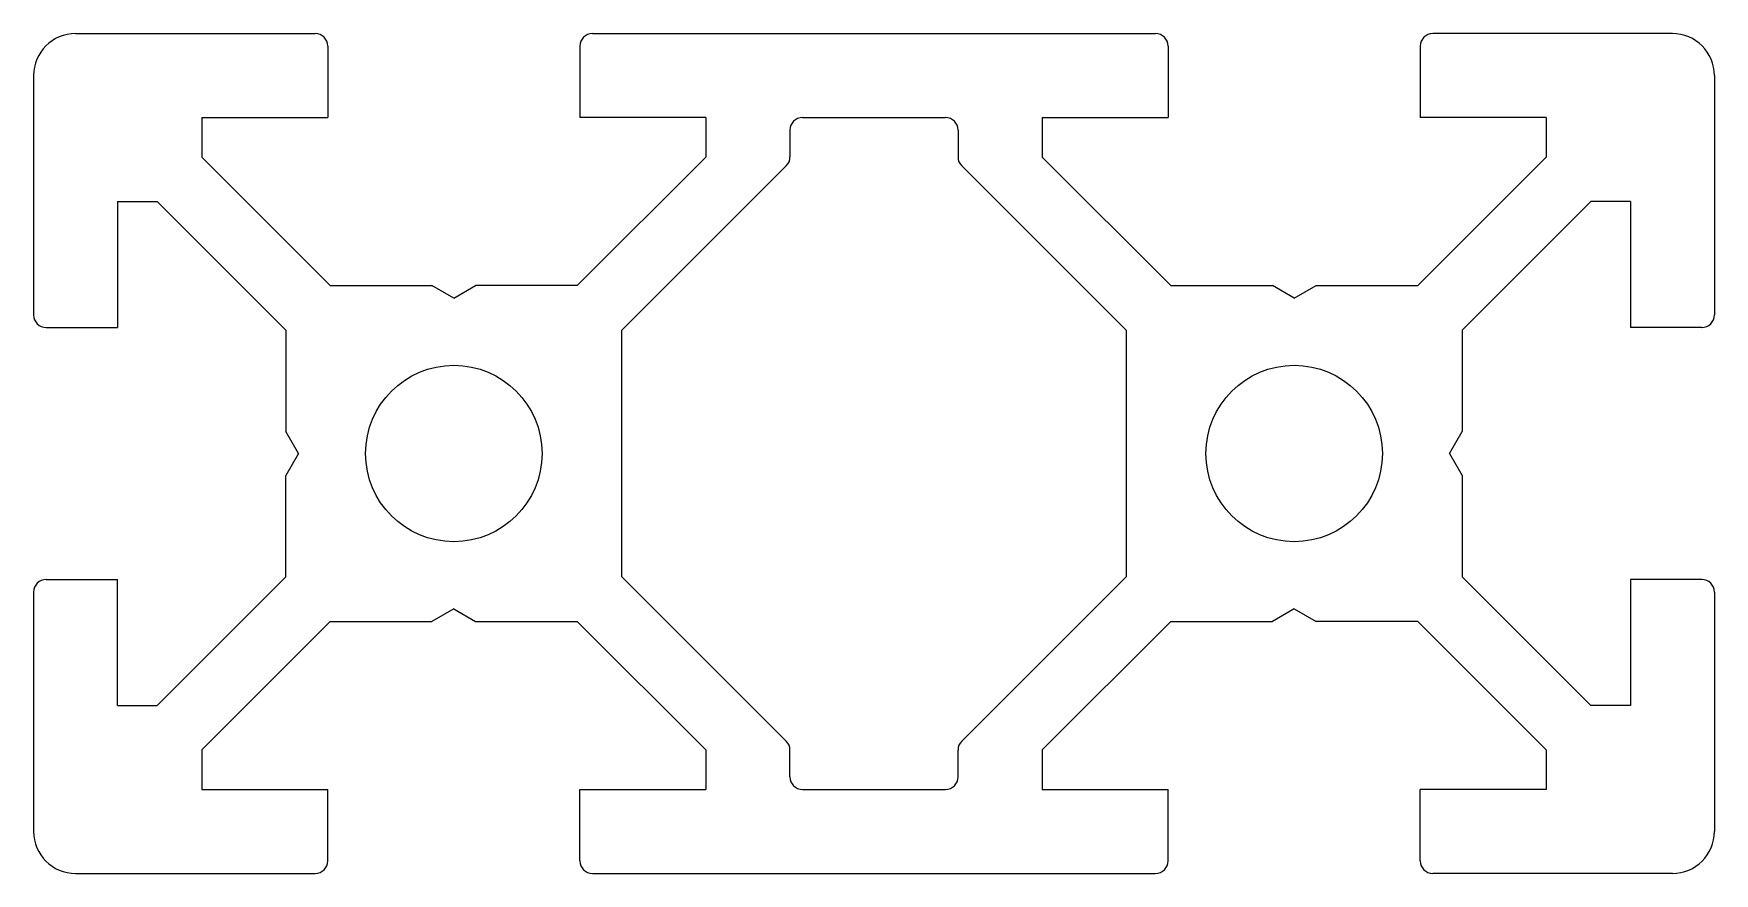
# Model space of a CAD drawing. Header units: millimetres. Extents: x -20 to 20, y -10 to 10.
import ezdxf

# ---------------------------------------------------------------- set-up
doc = ezdxf.new("R2010")
doc.units = ezdxf.units.MM
doc.layers.get('0').update_dxf_attribs({"linetype": 'CONTINUOUS'})

msp = doc.modelspace()

# ---------------------------------------------------------------- linework, layer by layer
at = {"color": 7, "linetype": 'CONTINUOUS'}
for p, q in [((-19, 10), (-13.3, 10)), ((-13, 9.7), (-13, 8)), ((-7, 9.7), (-7, 8)), ((-6.7, 10), (6.7, 10)), ((7, 9.7), (7, 8)), ((13, 9.7), (13, 8)), ((19, 10), (13.3, 10)), ((-20, 9), (-20, 3.3)), ((20, 9), (20, 3.3)), ((-4, 8), (-7, 8)), ((-4, 8), (-4, 7.061)), ((-16, 8), (-13, 8)), ((-16, 8), (-16, 7.061)), ((-2, 7.7), (-2, 7.064)), ((-1.7, 8), (1.7, 8)), ((2, 7.7), (2, 7.064)), ((4, 8), (7, 8)), ((4, 8), (4, 7.061)), ((16, 8), (13, 8)), ((16, 8), (16, 7.061)), ((-16, 7.061), (-12.939, 4)), ((-4, 7.061), (-7.061, 4)), ((-2.088, 6.851), (-6, 2.939)), ((2.088, 6.851), (6, 2.939)), ((4, 7.061), (7.061, 4)), ((16, 7.061), (12.939, 4)), ((-18, 6), (-18, 3)), ((-18, 6), (-17.061, 6)), ((-17.061, 6), (-14, 2.939)), ((17.061, 6), (14, 2.939)), ((18, 6), (17.061, 6)), ((18, 6), (18, 3)), ((-12.939, 4), (-10.52, 4)), ((-10, 3.7), (-10.52, 4)), ((-10, 3.7), (-9.48, 4)), ((-7.061, 4), (-9.48, 4)), ((7.061, 4), (9.48, 4)), ((10, 3.7), (9.48, 4)), ((10, 3.7), (10.52, 4)), ((10.52, 4), (12.939, 4)), ((-19.7, 3), (-18, 3)), ((-14, 2.939), (-14, 0.52)), ((-6, -2.939), (-6, 2.939)), ((6, 2.939), (6, -2.939)), ((14, 2.939), (14, 0.52)), ((19.7, 3), (18, 3)), ((-13.7, 0), (-14, 0.52)), ((13.7, 0), (14, 0.52)), ((-13.7, 0), (-14, -0.52)), ((13.7, 0), (14, -0.52)), ((-14, -2.939), (-14, -0.52)), ((14, -0.52), (14, -2.939)), ((-19.7, -3), (-18, -3)), ((-18, -6), (-18, -3)), ((-17.061, -6), (-14, -2.939)), ((-2.088, -6.851), (-6, -2.939)), ((2.088, -6.851), (6, -2.939)), ((17.061, -6), (14, -2.939)), ((18, -3), (18, -6)), ((19.7, -3), (18, -3)), ((-20, -3.3), (-20, -9)), ((20, -3.3), (20, -9)), ((-12.939, -4), (-10.52, -4)), ((-10, -3.7), (-10.52, -4)), ((-10, -3.7), (-9.48, -4)), ((-9.48, -4), (-7.061, -4)), ((-4, -7.061), (-7.061, -4)), ((10, -3.7), (9.48, -4)), ((10, -3.7), (10.52, -4)), ((-16, -7.061), (-12.939, -4)), ((4, -7.061), (7.061, -4)), ((7.061, -4), (9.48, -4)), ((12.939, -4), (10.52, -4)), ((16, -7.061), (12.939, -4)), ((-18, -6), (-17.061, -6)), ((18, -6), (17.061, -6)), ((-16, -7.061), (-16, -8)), ((-4, -7.061), (-4, -8)), ((-2, -7.7), (-2, -7.064)), ((2, -7.7), (2, -7.064)), ((4, -7.061), (4, -8)), ((16, -7.061), (16, -8)), ((-16, -8), (-13, -8)), ((-13, -9.7), (-13, -8)), ((-7, -9.7), (-7, -8)), ((-7, -8), (-4, -8)), ((7, -9.7), (7, -8)), ((13, -9.7), (13, -8)), ((16, -8), (13, -8)), ((-1.7, -8), (1.7, -8)), ((4, -8), (7, -8)), ((-19, -10), (-13.3, -10)), ((-6.7, -10), (6.7, -10)), ((19, -10), (13.3, -10))]:
    msp.add_line(p, q, dxfattribs=at)
for centre in [(-10, 0), (10, 0)]:
    msp.add_circle(centre, 2.1, dxfattribs=at)
for centre, radius, start, end in [((-13.3, 9.7), 0.3, 0, 90), ((-6.7, 9.7), 0.3, 90, 180), ((6.7, 9.7), 0.3, 0, 90), ((13.3, 9.7), 0.3, 90, 180), ((-19, 9), 1, 90, 180), ((19, 9), 1, 0, 90), ((-1.7, 7.7), 0.3, 90, 180), ((1.7, 7.7), 0.3, 0, 90), ((-2.3, 7.064), 0.3, 314.9998, 360), ((2.3, 7.064), 0.3, 180, 225.0002), ((-19.7, 3.3), 0.3, 180, 270), ((19.7, 3.3), 0.3, 270, 0), ((-19.7, -3.3), 0.3, 90, 180), ((19.7, -3.3), 0.3, 0, 90), ((-2.3, -7.064), 0.3, 0, 45), ((2.3, -7.064), 0.3, 135, 180), ((-1.7, -7.7), 0.3, 180, 270), ((1.7, -7.7), 0.3, 270, 0), ((-19, -9), 1, 180, 270), ((19, -9), 1, 270, 0), ((-13.3, -9.7), 0.3, 270, 0), ((-6.7, -9.7), 0.3, 180, 270), ((6.7, -9.7), 0.3, 270, 0), ((13.3, -9.7), 0.3, 180, 270)]:
    msp.add_arc(centre, radius, start, end, dxfattribs=at)

doc.saveas('drawing.dxf')
